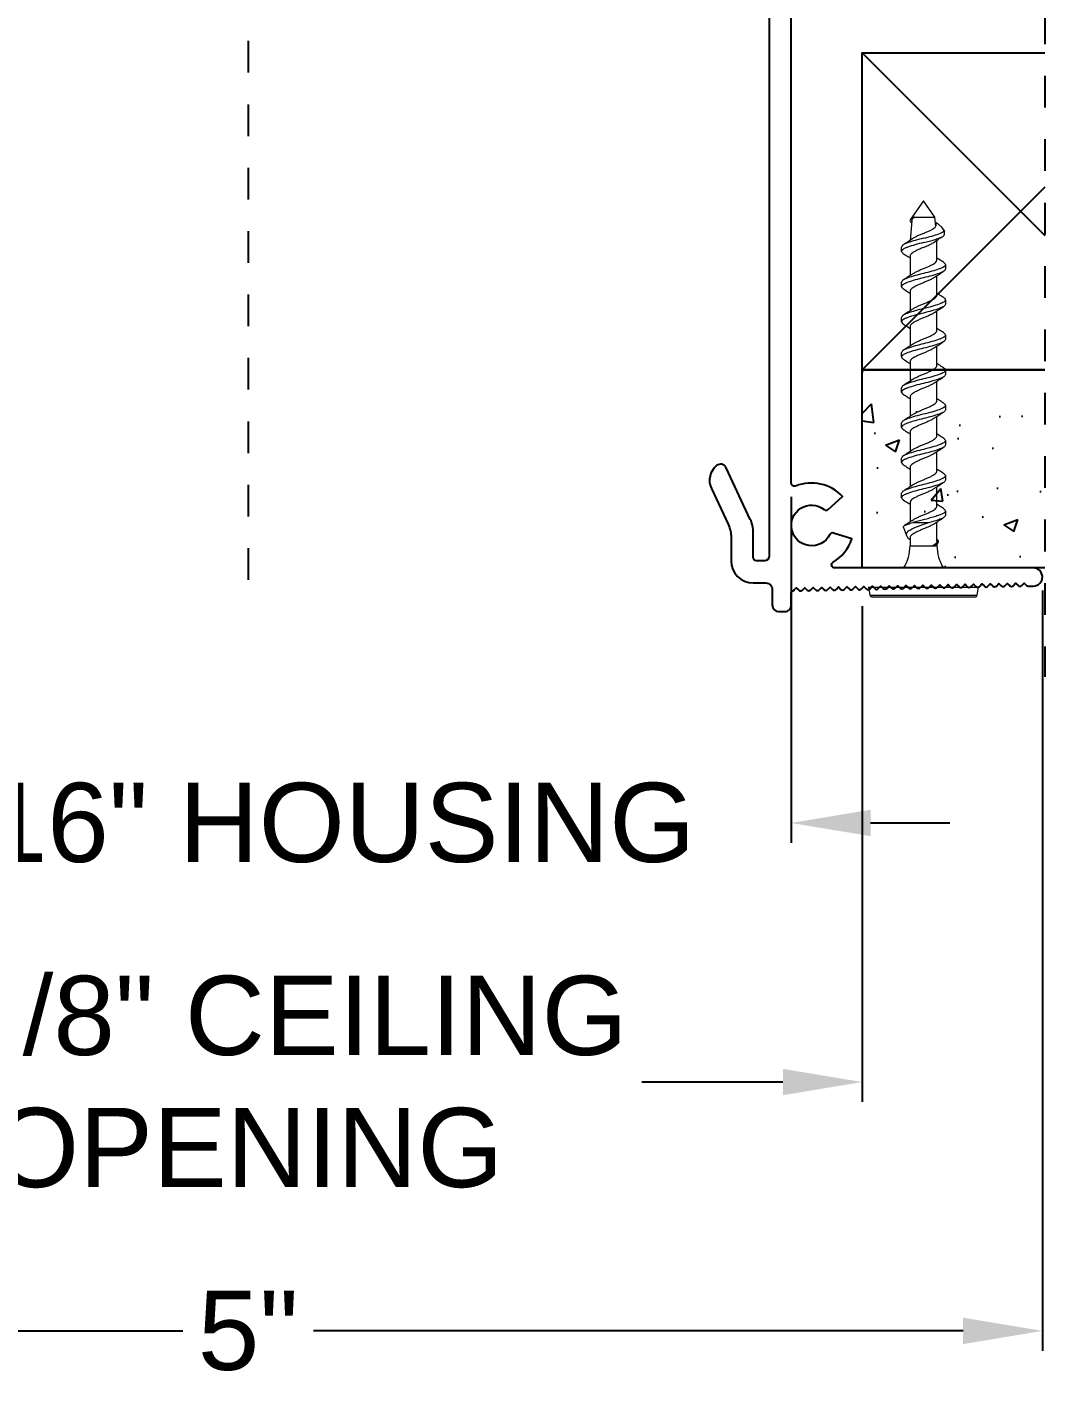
# Model space of a CAD drawing. Header units: inches. Extents: x -6.1 to 5.8, y -2.4 to 5.7.
# Drawn here: x -0.698 to 2.514, y -2.433 to 1.844 of the extents above; entities that cross this region are included whole.
import ezdxf

# ---------------------------------------------------------------- set-up
doc = ezdxf.new("R2010")
doc.units = ezdxf.units.IN
doc.header["$LTSCALE"] = 0.5
doc.header["$MEASUREMENT"] = 0
doc.linetypes.add('PHANTOM', pattern=[0.5, 0.25, -0.05, 0.05, -0.05, 0.05, -0.05])
doc.linetypes.add('SLD-Solid', pattern=[0])
doc.layers.get('Defpoints').update_dxf_attribs({"linetype": 'CONTINUOUS'})
for name, color, linetype in [('Ceiling', 42, 'CONTINUOUS'), ('Hardware', 242, 'CONTINUOUS'), ('Housing', 150, 'CONTINUOUS')]:
    doc.layers.add(name, color=color, linetype=linetype)
doc.layers.add('Construction', color=60, linetype='PHANTOM', plot=False)
doc.layers.add('CUST DWG', color=60, linetype='CONTINUOUS', lineweight=20)
doc.styles.get("Standard").update_dxf_attribs({"font": 'arial.ttf'})
doc.dimstyles.new('LSAD_CustDims', dxfattribs={"dimtxt": 1, "dimasz": 1, "dimexe": 0.0625, "dimexo": 0.042969, "dimgap": 0.0625, "dimtad": 0, "dimtih": 1, "dimtoh": 1, "dimdec": 3, "dimzin": 0, "dimdsep": 46, "dimlunit": 4, "dimtxsty": 'Standard', "dimcen": 0.125, "dimclrd": 256, "dimclre": 256, "dimclrt": 256, "dimadec": 0, "dimazin": 0, "dimtfac": 1, "dimtdec": 3, "dimtix": 1, "dimtofl": 0, "dimtmove": 0, "dimatfit": 3, "dimfxl": 1, "dimfrac": 2, "dimtolj": 1, "dimtzin": 0, "dimarcsym": 0})

# ---------------------------------------------------------------- blocks, each defined once
blk = doc.blocks.new('*D3')
at = {"layer": 'CUST DWG', "lineweight": -2, "ltscale": 0.5, "transparency": 16777216}
for p, q in [((-1.7138, 0.3746), (-1.7138, -0.7296)), ((1.7137, 0.362), (1.7137, -0.7296)), ((-1.9638, -0.6671), (-2.2138, -0.6671)), ((1.9637, -0.6671), (2.2137, -0.6671))]:
    blk.add_line(p, q, dxfattribs=at)
at = {"layer": 'CUST DWG', "ltscale": 0.5, "transparency": 16777216}
for points in [[(-1.9638, -0.6254), (-1.9638, -0.7087), (-1.7138, -0.6671)], [(1.9637, -0.6254), (1.9637, -0.7087), (1.7137, -0.6671)]]:
    blk.add_solid(points, dxfattribs=at)
at = {"layer": 'Defpoints', "color": 0, "ltscale": 0.5, "transparency": 16777216}
for p in [(-1.7138, 0.4176), (1.7137, 0.4049), (-1.7138, -0.6671)]:
    blk.add_point(p, dxfattribs=at)
at = {"layer": 'CUST DWG', "ltscale": 0.5, "transparency": 16777216, "insert": (0, -0.6671), "char_height": 0.25, "attachment_point": 5}
blk.add_mtext('\\A1;3 7/16" HOUSING', dxfattribs=at)
blk = doc.blocks.new('*D0')
at = {"layer": 'CUST DWG', "lineweight": -2, "ltscale": 0.5, "transparency": 16777216}
for p, q in [((-2.506, 0.0662), (-2.506, -2.3319)), ((2.506, 0.0663), (2.506, -2.3319)), ((-2.256, -2.2694), (-0.2062, -2.2694)), ((2.256, -2.2694), (0.2061, -2.2694))]:
    blk.add_line(p, q, dxfattribs=at)
at = {"layer": 'CUST DWG', "ltscale": 0.5, "transparency": 16777216}
for points in [[(-2.256, -2.2278), (-2.256, -2.3111), (-2.506, -2.2694)], [(2.256, -2.2278), (2.256, -2.3111), (2.506, -2.2694)]]:
    blk.add_solid(points, dxfattribs=at)
at = {"layer": 'Defpoints', "color": 0, "ltscale": 0.5, "transparency": 16777216}
for p in [(-2.506, 0.1092), (2.506, 0.1093), (-2.506, -2.2694)]:
    blk.add_point(p, dxfattribs=at)
at = {"layer": 'CUST DWG', "ltscale": 0.5, "transparency": 16777216, "insert": (0, -2.2694), "char_height": 0.25, "attachment_point": 5}
blk.add_mtext('\\A1;5"', dxfattribs=at)
blk = doc.blocks.new('*D1')
at = {"layer": 'CUST DWG', "lineweight": -2, "ltscale": 0.5, "transparency": 16777216}
for p, q in [((-1.9375, 0.017), (-1.9375, -1.5468)), ((1.9375, 0.017), (1.9375, -1.5468)), ((-1.6875, -1.4843), (-1.2418, -1.4843)), ((1.6875, -1.4843), (1.2418, -1.4843))]:
    blk.add_line(p, q, dxfattribs=at)
at = {"layer": 'CUST DWG', "ltscale": 0.5, "transparency": 16777216}
for points in [[(-1.6875, -1.4427), (-1.6875, -1.526), (-1.9375, -1.4843)], [(1.6875, -1.4427), (1.6875, -1.526), (1.9375, -1.4843)]]:
    blk.add_solid(points, dxfattribs=at)
at = {"layer": 'Defpoints', "color": 0, "ltscale": 0.5, "transparency": 16777216}
for p in [(-1.9375, 0.06), (1.9375, 0.06), (-1.9375, -1.4843)]:
    blk.add_point(p, dxfattribs=at)
at = {"layer": 'CUST DWG', "ltscale": 0.5, "transparency": 16777216, "insert": (0, -1.4843), "char_height": 0.25, "width": 2.937113, "attachment_point": 5}
blk.add_mtext('\\A1;3 7/8" CEILING OPENING', dxfattribs=at)

msp = doc.modelspace()

# ---------------------------------------------------------------- hatches: boundary and pattern name
at = {"layer": 'Ceiling', "ltscale": 0.5, "transparency": 16777216}
h = msp.add_hatch(dxfattribs=at)
h.set_pattern_fill('AR-CONC', color=256, scale=0.0625)
h.set_pattern_definition([(50, (0, 0.07744), (0.448288, -0.03922), [0.046875, -0.515625]), (355, (0, 0.07744), (-0.08672, 0.47012), [0.0375, -0.4125]), (100.451, (0.03736, 0.07417), (0.36157, 0.4309), [0.039838, -0.438214]), (46.184, (0, 0.20244), (0.667026, -0.10345), [0.07031, -0.77344]), (96.636, (0.0556, 0.1938), (0.58416, 0.60882), [0.05976, -0.65732]), (351.184, (0, 0.20244), (0.58416, 0.60882), [0.05625, -0.61875]), (21, (0.0625, 0.1712), (0.373067, -0.251637), [0.046875, -0.515625]), (326, (0.0625, 0.1712), (0.15207, 0.45322), [0.0375, -0.4125]), (71.451, (0.0936, 0.15022), (0.52514, 0.20158), [0.039838, -0.438214]), (37.5, (0, 0.07744), (0.0076, 0.2080587), [0, -0.4075, 0, -0.41875, 0, -0.414062]), (7.5, (0, 0.07744), (0.164418, 0.246507), [0, -0.23875, 0, -0.398125, 0, -0.157812]), (327.5, (-0.13937, 0.07744), (0.333639, -0.014097), [0, -0.15625, 0, -0.4875, 0, -0.646875]), (317.5, (-0.20187, 0.07744), (0.364491, 0.062566), [0, -0.203125, 0, -0.32375, 0, -0.459375])])
h.paths.add_polyline_path([(-1.9375, 0.13744), (-1.9375, 0.76246), (-3.89361, 0.76246), (-3.82337, 0.55584), (-3.86443, 0.46888), (-3.8283, 0.43442), (-3.87647, 0.33265), (-3.84472, 0.20963), (-3.89361, 0.13744)])
h.paths.add_polyline_path([(1.9375, 0.76246), (2.51396, 0.76246), (2.51396, 0.13744), (1.9375, 0.13744)])

# ---------------------------------------------------------------- linework, layer by layer
for p, q in [((1.9375, 1.76246), (2.51396, 1.186)), ((2.51396, 1.33892), (1.9375, 0.76246))]:
    msp.add_line(p, q, dxfattribs=at)
msp.add_lwpolyline([(2.51396, 0.76246), (1.9375, 0.76246), (1.9375, 1.76246), (2.51396, 1.76246)], dxfattribs=at)
at = {"layer": 'Ceiling', "transparency": 16777216}
msp.add_lwpolyline([(2.51396, 0.13744), (1.9375, 0.13744), (1.9375, 0.76246), (2.51396, 0.76246)], dxfattribs=at)
at = {"layer": 'Construction', "ltscale": 0.5, "transparency": 16777216}
for p, q in [((2.51396, 5.68984), (2.51396, -0.20646)), ((0, 4), (0, 0))]:
    msp.add_line(p, q, dxfattribs=at)
at = {"layer": 'Hardware', "linetype": 'SLD-Solid', "lineweight": 15, "transparency": 16777216}
for p, q in [((2.13098, 1.2957), (2.089, 1.23575)), ((2.16705, 1.24418), (2.13098, 1.2957)), ((2.10215, 1.24418), (2.16705, 1.24418)), ((2.16956, 1.21546), (2.16705, 1.24418)), ((2.09391, 1.23278), (2.08848, 1.1707)), ((2.09214, 1.22738), (2.09336, 1.22649)), ((2.17395, 1.22398), (2.16849, 1.22774)), ((2.19746, 1.20075), (2.19187, 1.20873)), ((2.19757, 1.19108), (2.19757, 1.20058)), ((2.17348, 1.1707), (2.1734, 1.17154)), ((2.17348, 1.10968), (2.17348, 1.1707)), ((2.06198, 1.13601), (2.06198, 1.14989)), ((2.08848, 1.12071), (2.08848, 1.0597)), ((2.19998, 1.09439), (2.19998, 1.08051)), ((2.06198, 1.02501), (2.06198, 1.03889)), ((2.17348, 0.99868), (2.17348, 1.05971)), ((2.08848, 1.00971), (2.08848, 0.94871)), ((2.17348, 0.88768), (2.17348, 0.9487)), ((2.19998, 0.98339), (2.19998, 0.96951)), ((2.06198, 0.91401), (2.06198, 0.92789)), ((2.08848, 0.89871), (2.08848, 0.83769)), ((2.19998, 0.87239), (2.19998, 0.85851)), ((2.06198, 0.80301), (2.06198, 0.81689)), ((2.17348, 0.77668), (2.17348, 0.83771)), ((2.08848, 0.78771), (2.08848, 0.7267)), ((2.19998, 0.76139), (2.19998, 0.74751)), ((2.06198, 0.69201), (2.06198, 0.70589)), ((2.17348, 0.66568), (2.17348, 0.7267)), ((2.08848, 0.67671), (2.08848, 0.61571)), ((2.19998, 0.65039), (2.19998, 0.63651)), ((2.17348, 0.55468), (2.17348, 0.6157)), ((2.06198, 0.58101), (2.06198, 0.59489)), ((2.08848, 0.56571), (2.08848, 0.50469)), ((2.19998, 0.53939), (2.19998, 0.52551)), ((2.06198, 0.47001), (2.06198, 0.48389)), ((2.17348, 0.44368), (2.17348, 0.5047)), ((2.08848, 0.45471), (2.08848, 0.3937)), ((2.19998, 0.42839), (2.19998, 0.41451)), ((2.17348, 0.33269), (2.17348, 0.3937)), ((2.06198, 0.35901), (2.06198, 0.37289)), ((2.08848, 0.34371), (2.08848, 0.28271)), ((2.19998, 0.31739), (2.19998, 0.30351)), ((2.06761, 0.26503), (2.07696, 0.23935)), ((2.09686, 0.2805), (2.14988, 0.2805)), ((2.17348, 0.22168), (2.17348, 0.2827)), ((2.08848, 0.23271), (2.08848, 0.2077)), ((2.17348, 0.2077), (2.17767, 0.2192)), ((2.08848, 0.2077), (2.16056, 0.2077)), ((2.16056, 0.2077), (2.17348, 0.2077)), ((1.95748, 0.0767), (1.96192, 0.05148)), ((1.95748, 0.0767), (2.30448, 0.0767)), ((1.96192, 0.05148), (2.30003, 0.05148)), ((2.29314, 0.0457), (1.96882, 0.0457)), ((2.30003, 0.05148), (2.30448, 0.0767))]:
    msp.add_line(p, q, dxfattribs=at)
for centre, radius, start, end in [((1.95748, 0.2077), 0.131, 327.56804, 0), ((2.30448, 0.2077), 0.131, 180, 212.43196), ((1.96882, 0.0527), 0.007, 190, 270), ((2.29314, 0.0527), 0.007, 270, 350)]:
    msp.add_arc(centre, radius, start, end, dxfattribs=at)
for points, knots in [([(2.10215, 1.24418), (2.10176, 1.244), (2.09826, 1.24241), (2.09253, 1.23938), (2.08798, 1.2352), (2.08741, 1.23124), (2.0907, 1.22874), (2.09227, 1.22755)], [0, 0, 0, 0, 0.0287427, 0.2558922, 0.5015321, 0.7614039, 1, 1, 1, 1]), ([(2.09391, 1.23278), (2.09414, 1.23391), (2.09458, 1.23613), (2.09691, 1.2395), (2.09959, 1.24216), (2.10159, 1.24374), (2.10215, 1.24418)], [0, 0, 0, 0, 0.2995295, 0.5874453, 0.8838199, 1, 1, 1, 1]), ([(2.13098, 1.19293), (2.13466, 1.19448), (2.14199, 1.19754), (2.15203, 1.20217), (2.16052, 1.20679), (2.16674, 1.21142), (2.17052, 1.21604), (2.17138, 1.22067), (2.17057, 1.22398), (2.16886, 1.22576), (2.16864, 1.22598)], [0, 0, 0, 0, 0.1436764, 0.2860068, 0.4271567, 0.5671493, 0.7060816, 0.8438303, 0.9803475, 1, 1, 1, 1]), ([(2.13098, 1.17764), (2.1491, 1.18227), (2.16665, 1.18689), (2.18645, 1.19435), (2.19191, 1.1972), (2.19491, 1.20004)], [0, 0, 0, 0, 0.0625, 0.0625, 0.10092065, 0.10092065, 0.10092065, 0.10092065]), ([(2.19491, 1.20004), (2.19478, 1.20158), (2.1945, 1.20469), (2.19154, 1.20957), (2.18667, 1.21465), (2.18072, 1.21939), (2.17587, 1.22261), (2.1739, 1.22392)], [0, 0, 0, 0, 0.21039072, 0.42691671, 0.63615738, 0.85274654, 1, 1, 1, 1]), ([(2.19732, 1.20058), (2.19738, 1.20053), (2.19764, 1.20033), (2.19609, 1.20016), (2.19491, 1.20004)], [0, 0, 0, 0, 0.2410353, 1, 1, 1, 1]), ([(2.13098, 1.17764), (2.12235, 1.17563), (2.11327, 1.1733), (2.09624, 1.16841), (2.08836, 1.16586), (2.07877, 1.16234), (2.07594, 1.16122), (2.07109, 1.15911), (2.06905, 1.15813), (2.0639, 1.15484), (2.06198, 1.15236), (2.06198, 1.14989)], [0, 0, 0, 0, 0.25, 0.25, 0.5, 0.5, 0.625, 0.625, 0.75, 0.75, 1, 1, 1, 1]), ([(2.13098, 1.16376), (2.12235, 1.16176), (2.11327, 1.15942), (2.09624, 1.15453), (2.08836, 1.15199), (2.07877, 1.14847), (2.07594, 1.14734), (2.07109, 1.14524), (2.06905, 1.14426), (2.0639, 1.14096), (2.06198, 1.13849), (2.06198, 1.13601)], [0, 0, 0, 0, 0.25, 0.25, 0.5, 0.5, 0.625, 0.625, 0.75, 0.75, 1, 1, 1, 1]), ([(2.09656, 1.17614), (2.09198, 1.173), (2.08271, 1.16665), (2.07296, 1.16055), (2.06802, 1.15745)], [0, 0, 0, 0, 0.4934361, 1, 1, 1, 1]), ([(2.13098, 1.19293), (2.12732, 1.1915), (2.11984, 1.18855), (2.10953, 1.18369), (2.10147, 1.17939), (2.09791, 1.17696), (2.09657, 1.17605)], [0, 0, 0, 0, 0.26861264, 0.54964399, 0.83067529, 1, 1, 1, 1]), ([(2.13098, 1.16376), (2.13697, 1.1653), (2.14892, 1.16838), (2.16542, 1.173), (2.17949, 1.17762), (2.18986, 1.18225), (2.1964, 1.18673), (2.19706, 1.18968), (2.19737, 1.19109)], [0, 0, 0, 0, 0.1717477, 0.3423249, 0.5119162, 0.6805962, 0.8484462, 1, 1, 1, 1]), ([(2.13098, 1.14846), (2.13585, 1.1506), (2.14329, 1.15387), (2.1525, 1.15827), (2.15879, 1.16165), (2.16291, 1.16408), (2.1645, 1.16536), (2.16468, 1.16552)], [0, 0, 0, 0, 0.3737531, 0.5717476, 0.7755014, 0.9731863, 1, 1, 1, 1]), ([(2.16473, 1.16546), (2.16877, 1.16833), (2.17745, 1.17453), (2.18666, 1.18045), (2.19159, 1.18363)], [0, 0, 0, 0, 0.4648182, 1, 1, 1, 1]), ([(2.06198, 1.13601), (2.06227, 1.13435), (2.06271, 1.13187), (2.06662, 1.12963), (2.06792, 1.12889)], [0, 0, 0, 0, 0.6688086, 1, 1, 1, 1]), ([(2.0673, 1.12888), (2.0722, 1.12581), (2.07939, 1.12131), (2.08628, 1.11666), (2.08848, 1.11518)], [0, 0, 0, 0, 0.6812309, 1, 1, 1, 1]), ([(2.13098, 1.14846), (2.12566, 1.14646), (2.12007, 1.14412), (2.10958, 1.13923), (2.10473, 1.13669), (2.09882, 1.13317), (2.09708, 1.13204), (2.09409, 1.12994), (2.09283, 1.12896), (2.08966, 1.12566), (2.08848, 1.12319), (2.08848, 1.12071)], [0, 0, 0, 0, 0.25, 0.25, 0.5, 0.5, 0.625, 0.625, 0.75, 0.75, 1, 1, 1, 1]), ([(2.19434, 1.10171), (2.18934, 1.10482), (2.18226, 1.10924), (2.17548, 1.11384), (2.17348, 1.1152)], [0, 0, 0, 0, 0.7044389, 1, 1, 1, 1]), ([(2.19998, 1.09439), (2.19998, 1.09191), (2.19805, 1.08944), (2.1929, 1.08614), (2.19087, 1.08516), (2.18602, 1.08306), (2.18319, 1.08193), (2.1736, 1.07841), (2.16571, 1.07586), (2.14869, 1.07097), (2.1396, 1.06864), (2.12235, 1.06463), (2.11327, 1.0623), (2.09624, 1.05741), (2.08836, 1.05486), (2.07877, 1.05134), (2.07594, 1.05022), (2.07109, 1.04811), (2.06905, 1.04713), (2.0639, 1.04384), (2.06198, 1.04136), (2.06198, 1.03889)], [0, 0, 0, 0, 0.125, 0.125, 0.1875, 0.1875, 0.25, 0.25, 0.375, 0.375, 0.5, 0.5, 0.625, 0.625, 0.75, 0.75, 0.8125, 0.8125, 0.875, 0.875, 1, 1, 1, 1]), ([(2.19998, 1.08051), (2.19998, 1.07803), (2.19805, 1.07556), (2.1929, 1.07227), (2.19087, 1.07129), (2.18602, 1.06918), (2.18319, 1.06805), (2.1736, 1.06453), (2.16571, 1.06199), (2.14869, 1.0571), (2.1396, 1.05476), (2.12235, 1.05076), (2.11327, 1.04842), (2.09624, 1.04353), (2.08836, 1.04099), (2.07877, 1.03747), (2.07594, 1.03634), (2.07109, 1.03424), (2.06905, 1.03326), (2.0639, 1.02996), (2.06198, 1.02749), (2.06198, 1.02501)], [0, 0, 0, 0, 0.125, 0.125, 0.1875, 0.1875, 0.25, 0.25, 0.375, 0.375, 0.5, 0.5, 0.625, 0.625, 0.75, 0.75, 0.8125, 0.8125, 0.875, 0.875, 1, 1, 1, 1]), ([(2.09634, 1.06487), (2.09775, 1.06584), (2.10134, 1.06832), (2.10954, 1.07269), (2.11984, 1.07755), (2.13098, 1.08194), (2.1421, 1.08631), (2.15248, 1.09119), (2.16138, 1.09606), (2.16816, 1.10043), (2.17263, 1.10481), (2.17319, 1.10804), (2.17348, 1.10968)], [0, 0, 0, 0, 0.0678439, 0.1734917, 0.2791395, 0.3801188, 0.481098, 0.5867459, 0.6923937, 0.7933729, 0.8943522, 1, 1, 1, 1]), ([(2.16561, 1.05441), (2.17016, 1.05752), (2.17938, 1.06382), (2.18907, 1.06989), (2.19398, 1.07297)], [0, 0, 0, 0, 0.49366497, 1, 1, 1, 1]), ([(2.19372, 1.10171), (2.19514, 1.1009), (2.1992, 1.09859), (2.19967, 1.09604), (2.19998, 1.09439)], [0, 0, 0, 0, 0.3505103, 1, 1, 1, 1]), ([(2.09629, 1.06495), (2.09167, 1.0618), (2.08228, 1.05541), (2.07249, 1.04927), (2.06752, 1.04615)], [0, 0, 0, 0, 0.4925935, 1, 1, 1, 1]), ([(2.16555, 1.05448), (2.16416, 1.05353), (2.16059, 1.05106), (2.15242, 1.04671), (2.14212, 1.04184), (2.13097, 1.03746), (2.11985, 1.03308), (2.10948, 1.02821), (2.10057, 1.02334), (2.09379, 1.01896), (2.08933, 1.01458), (2.08876, 1.01136), (2.08848, 1.00971)], [0, 0, 0, 0, 0.0669122, 0.1726656, 0.278419, 0.3794992, 0.4805794, 0.5863328, 0.6920862, 0.7931664, 0.8942466, 1, 1, 1, 1]), ([(2.06198, 1.02501), (2.06225, 1.02335), (2.06264, 1.02096), (2.06637, 1.0188), (2.06751, 1.01815)], [0, 0, 0, 0, 0.6954855, 1, 1, 1, 1]), ([(2.0669, 1.01815), (2.07188, 1.01502), (2.07918, 1.01044), (2.08623, 1.00569), (2.08848, 1.00418)], [0, 0, 0, 0, 0.6820573, 1, 1, 1, 1]), ([(2.09563, 0.9534), (2.09726, 0.95453), (2.10106, 0.95715), (2.10953, 0.96169), (2.11984, 0.96655), (2.13098, 0.97094), (2.1421, 0.97531), (2.15248, 0.98018), (2.16138, 0.98506), (2.16816, 0.98943), (2.17263, 0.99381), (2.17319, 0.99704), (2.17348, 0.99868)], [0, 0, 0, 0, 0.0777951, 0.1823151, 0.286835, 0.3867363, 0.4866376, 0.5911575, 0.6956775, 0.7955787, 0.89548, 1, 1, 1, 1]), ([(2.19491, 0.99034), (2.18991, 0.99348), (2.18265, 0.99802), (2.17565, 1.00275), (2.17348, 1.00422)], [0, 0, 0, 0, 0.6894272, 1, 1, 1, 1]), ([(2.19429, 0.99035), (2.19549, 0.98966), (2.19929, 0.98747), (2.1997, 0.98504), (2.19998, 0.98339)], [0, 0, 0, 0, 0.3147473, 1, 1, 1, 1]), ([(2.19998, 0.98339), (2.19998, 0.98091), (2.19805, 0.97844), (2.1929, 0.97514), (2.19087, 0.97416), (2.18602, 0.97206), (2.18319, 0.97093), (2.1736, 0.96741), (2.16571, 0.96486), (2.14869, 0.95997), (2.1396, 0.95764), (2.12235, 0.95363), (2.11327, 0.9513), (2.09624, 0.94641), (2.08836, 0.94386), (2.07877, 0.94034), (2.07594, 0.93922), (2.07109, 0.93711), (2.06905, 0.93613), (2.0639, 0.93284), (2.06198, 0.93036), (2.06198, 0.92789)], [0, 0, 0, 0, 0.125, 0.125, 0.1875, 0.1875, 0.25, 0.25, 0.375, 0.375, 0.5, 0.5, 0.625, 0.625, 0.75, 0.75, 0.8125, 0.8125, 0.875, 0.875, 1, 1, 1, 1]), ([(2.19998, 0.96951), (2.19998, 0.96703), (2.19805, 0.96456), (2.1929, 0.96127), (2.19087, 0.96029), (2.18602, 0.95818), (2.18319, 0.95705), (2.1736, 0.95353), (2.16571, 0.95099), (2.14869, 0.9461), (2.1396, 0.94376), (2.12235, 0.93976), (2.11327, 0.93742), (2.09624, 0.93253), (2.08836, 0.92999), (2.07877, 0.92647), (2.07594, 0.92534), (2.07109, 0.92324), (2.06905, 0.92226), (2.0639, 0.91896), (2.06198, 0.91649), (2.06198, 0.91401)], [0, 0, 0, 0, 0.125, 0.125, 0.1875, 0.1875, 0.25, 0.25, 0.375, 0.375, 0.5, 0.5, 0.625, 0.625, 0.75, 0.75, 0.8125, 0.8125, 0.875, 0.875, 1, 1, 1, 1]), ([(2.09563, 0.95349), (2.09109, 0.95042), (2.08191, 0.9442), (2.07231, 0.93816), (2.06744, 0.9351)], [0, 0, 0, 0, 0.4936136, 1, 1, 1, 1]), ([(2.16557, 0.9435), (2.16418, 0.94254), (2.1606, 0.94007), (2.15242, 0.93571), (2.14212, 0.93084), (2.13097, 0.92646), (2.11985, 0.92208), (2.10948, 0.91721), (2.10057, 0.91234), (2.09379, 0.90796), (2.08933, 0.90358), (2.08876, 0.90036), (2.08848, 0.89871)], [0, 0, 0, 0, 0.0672693, 0.1729822, 0.2786952, 0.3797367, 0.4807782, 0.5864912, 0.692204, 0.7932456, 0.8942871, 1, 1, 1, 1]), ([(2.16564, 0.94342), (2.1702, 0.94654), (2.17944, 0.95285), (2.18914, 0.95893), (2.19405, 0.96201)], [0, 0, 0, 0, 0.4935183, 1, 1, 1, 1]), ([(2.06198, 0.91401), (2.06227, 0.91235), (2.06271, 0.90987), (2.06662, 0.90763), (2.06791, 0.90689)], [0, 0, 0, 0, 0.669169, 1, 1, 1, 1]), ([(2.0673, 0.90689), (2.07217, 0.90383), (2.07937, 0.89932), (2.08626, 0.89468), (2.08848, 0.89318)], [0, 0, 0, 0, 0.6780373, 1, 1, 1, 1]), ([(2.19998, 0.87239), (2.19998, 0.86991), (2.19805, 0.86744), (2.1929, 0.86414), (2.19087, 0.86316), (2.18602, 0.86106), (2.18319, 0.85993), (2.1736, 0.85641), (2.16571, 0.85386), (2.14869, 0.84897), (2.1396, 0.84664), (2.12235, 0.84263), (2.11327, 0.8403), (2.09624, 0.83541), (2.08836, 0.83286), (2.07877, 0.82934), (2.07594, 0.82822), (2.07109, 0.82611), (2.06905, 0.82513), (2.0639, 0.82184), (2.06198, 0.81936), (2.06198, 0.81689)], [0, 0, 0, 0, 0.125, 0.125, 0.1875, 0.1875, 0.25, 0.25, 0.375, 0.375, 0.5, 0.5, 0.625, 0.625, 0.75, 0.75, 0.8125, 0.8125, 0.875, 0.875, 1, 1, 1, 1]), ([(2.19998, 0.85851), (2.19998, 0.85603), (2.19805, 0.85356), (2.1929, 0.85027), (2.19087, 0.84929), (2.18602, 0.84718), (2.18319, 0.84605), (2.1736, 0.84253), (2.16571, 0.83999), (2.14869, 0.8351), (2.1396, 0.83276), (2.12235, 0.82876), (2.11327, 0.82642), (2.09624, 0.82153), (2.08836, 0.81899), (2.07877, 0.81547), (2.07594, 0.81434), (2.07109, 0.81224), (2.06905, 0.81126), (2.0639, 0.80796), (2.06198, 0.80549), (2.06198, 0.80301)], [0, 0, 0, 0, 0.125, 0.125, 0.1875, 0.1875, 0.25, 0.25, 0.375, 0.375, 0.5, 0.5, 0.625, 0.625, 0.75, 0.75, 0.8125, 0.8125, 0.875, 0.875, 1, 1, 1, 1]), ([(2.09631, 0.84285), (2.09773, 0.84383), (2.10133, 0.84631), (2.10953, 0.85069), (2.11984, 0.85555), (2.13098, 0.85994), (2.1421, 0.86431), (2.15248, 0.86919), (2.16138, 0.87406), (2.16816, 0.87843), (2.17263, 0.88281), (2.17319, 0.88604), (2.17348, 0.88768)], [0, 0, 0, 0, 0.0682835, 0.1738815, 0.2794794, 0.3804112, 0.4813428, 0.5869408, 0.6925387, 0.7934704, 0.894402, 1, 1, 1, 1]), ([(2.19408, 0.87987), (2.18922, 0.88291), (2.18221, 0.88729), (2.17553, 0.89181), (2.17348, 0.8932)], [0, 0, 0, 0, 0.6929782, 1, 1, 1, 1]), ([(2.19349, 0.87986), (2.195, 0.879), (2.19916, 0.87665), (2.19966, 0.87404), (2.19998, 0.87239)], [0, 0, 0, 0, 0.3639073, 1, 1, 1, 1]), ([(2.09625, 0.84292), (2.09173, 0.83984), (2.08257, 0.83358), (2.07294, 0.82754), (2.06807, 0.82448)], [0, 0, 0, 0, 0.4940309, 1, 1, 1, 1]), ([(2.16558, 0.8325), (2.16418, 0.83154), (2.1606, 0.82907), (2.15242, 0.82471), (2.14212, 0.81984), (2.13097, 0.81546), (2.11985, 0.81108), (2.10948, 0.80621), (2.10057, 0.80134), (2.09379, 0.79696), (2.08933, 0.79258), (2.08876, 0.78936), (2.08848, 0.78771)], [0, 0, 0, 0, 0.06738247, 0.17308253, 0.27878273, 0.37981193, 0.48084114, 0.58654134, 0.6922414, 0.7932706, 0.89429992, 1, 1, 1, 1]), ([(2.16565, 0.83243), (2.17019, 0.83553), (2.17938, 0.84181), (2.18905, 0.84788), (2.19395, 0.85095)], [0, 0, 0, 0, 0.4937885, 1, 1, 1, 1]), ([(2.06198, 0.80301), (2.06225, 0.80135), (2.06265, 0.79895), (2.06641, 0.79678), (2.06757, 0.79611)], [0, 0, 0, 0, 0.69184453, 1, 1, 1, 1]), ([(2.06695, 0.79612), (2.07191, 0.793), (2.0792, 0.78843), (2.08624, 0.78369), (2.08848, 0.78218)], [0, 0, 0, 0, 0.6812606, 1, 1, 1, 1]), ([(2.09635, 0.73188), (2.09776, 0.73285), (2.10135, 0.73532), (2.10954, 0.73969), (2.11984, 0.74455), (2.13098, 0.74894), (2.1421, 0.75331), (2.15248, 0.75819), (2.16138, 0.76306), (2.16816, 0.76743), (2.17263, 0.77181), (2.17319, 0.77504), (2.17348, 0.77668)], [0, 0, 0, 0, 0.0676772, 0.1733438, 0.2790106, 0.3800079, 0.4810052, 0.586672, 0.6923386, 0.7933359, 0.8943333, 1, 1, 1, 1]), ([(2.19435, 0.7687), (2.18937, 0.77181), (2.18228, 0.77623), (2.17549, 0.78083), (2.17348, 0.7822)], [0, 0, 0, 0, 0.7034049, 1, 1, 1, 1]), ([(2.19998, 0.76139), (2.19998, 0.75891), (2.19805, 0.75644), (2.1929, 0.75314), (2.19087, 0.75216), (2.18602, 0.75006), (2.18319, 0.74893), (2.1736, 0.74541), (2.16571, 0.74286), (2.14869, 0.73797), (2.1396, 0.73564), (2.12235, 0.73163), (2.11327, 0.7293), (2.09624, 0.72441), (2.08836, 0.72186), (2.07877, 0.71834), (2.07594, 0.71722), (2.07109, 0.71511), (2.06905, 0.71413), (2.0639, 0.71084), (2.06198, 0.70836), (2.06198, 0.70589)], [0, 0, 0, 0, 0.125, 0.125, 0.1875, 0.1875, 0.25, 0.25, 0.375, 0.375, 0.5, 0.5, 0.625, 0.625, 0.75, 0.75, 0.8125, 0.8125, 0.875, 0.875, 1, 1, 1, 1]), ([(2.19998, 0.74751), (2.19998, 0.74503), (2.19805, 0.74256), (2.1929, 0.73927), (2.19087, 0.73829), (2.18602, 0.73618), (2.18319, 0.73505), (2.1736, 0.73153), (2.16571, 0.72899), (2.14869, 0.7241), (2.1396, 0.72176), (2.12235, 0.71776), (2.11327, 0.71542), (2.09624, 0.71053), (2.08836, 0.70799), (2.07877, 0.70447), (2.07594, 0.70334), (2.07109, 0.70124), (2.06905, 0.70026), (2.0639, 0.69696), (2.06198, 0.69449), (2.06198, 0.69201)], [0, 0, 0, 0, 0.125, 0.125, 0.1875, 0.1875, 0.25, 0.25, 0.375, 0.375, 0.5, 0.5, 0.625, 0.625, 0.75, 0.75, 0.8125, 0.8125, 0.875, 0.875, 1, 1, 1, 1]), ([(2.0963, 0.73196), (2.09168, 0.72881), (2.0823, 0.72242), (2.0725, 0.71627), (2.06753, 0.71316)], [0, 0, 0, 0, 0.4926026, 1, 1, 1, 1]), ([(2.16567, 0.72144), (2.17022, 0.72455), (2.17943, 0.73084), (2.18911, 0.73692), (2.19402, 0.73999)], [0, 0, 0, 0, 0.4936525, 1, 1, 1, 1]), ([(2.19374, 0.7687), (2.19515, 0.7679), (2.1992, 0.76559), (2.19967, 0.76304), (2.19998, 0.76139)], [0, 0, 0, 0, 0.3493856, 1, 1, 1, 1]), ([(2.06198, 0.69201), (2.06227, 0.69035), (2.06271, 0.68787), (2.06662, 0.68563), (2.06792, 0.68489)], [0, 0, 0, 0, 0.6688651, 1, 1, 1, 1]), ([(2.0673, 0.68488), (2.0722, 0.68182), (2.07939, 0.67731), (2.08628, 0.67267), (2.08848, 0.67118)], [0, 0, 0, 0, 0.6809051, 1, 1, 1, 1]), ([(2.1656, 0.72152), (2.1642, 0.72055), (2.16061, 0.71808), (2.15242, 0.71371), (2.14212, 0.70884), (2.13097, 0.70446), (2.11985, 0.70008), (2.10948, 0.69521), (2.10057, 0.69034), (2.09379, 0.68596), (2.08933, 0.68158), (2.08876, 0.67836), (2.08848, 0.67671)], [0, 0, 0, 0, 0.0677076, 0.1733708, 0.279034, 0.3800281, 0.4810221, 0.5866853, 0.6923487, 0.7933427, 0.8943366, 1, 1, 1, 1]), ([(2.19998, 0.65039), (2.19998, 0.64791), (2.19805, 0.64544), (2.1929, 0.64214), (2.19087, 0.64116), (2.18602, 0.63906), (2.18319, 0.63793), (2.1736, 0.63441), (2.16571, 0.63186), (2.14869, 0.62697), (2.1396, 0.62464), (2.12235, 0.62063), (2.11327, 0.6183), (2.09624, 0.61341), (2.08836, 0.61086), (2.07877, 0.60734), (2.07594, 0.60622), (2.07109, 0.60411), (2.06905, 0.60313), (2.0639, 0.59984), (2.06198, 0.59736), (2.06198, 0.59489)], [0, 0, 0, 0, 0.125, 0.125, 0.1875, 0.1875, 0.25, 0.25, 0.375, 0.375, 0.5, 0.5, 0.625, 0.625, 0.75, 0.75, 0.8125, 0.8125, 0.875, 0.875, 1, 1, 1, 1]), ([(2.0957, 0.62044), (2.0973, 0.62155), (2.10108, 0.62417), (2.10953, 0.62869), (2.11984, 0.63355), (2.13098, 0.63794), (2.1421, 0.64231), (2.15248, 0.64719), (2.16138, 0.65206), (2.16816, 0.65644), (2.17263, 0.66081), (2.17319, 0.66404), (2.17348, 0.66568)], [0, 0, 0, 0, 0.0769531, 0.1815686, 0.2861839, 0.3861764, 0.4861689, 0.5907843, 0.6953996, 0.7953922, 0.8953846, 1, 1, 1, 1]), ([(2.19464, 0.65752), (2.18968, 0.66063), (2.1825, 0.66512), (2.17561, 0.66977), (2.17348, 0.67121)], [0, 0, 0, 0, 0.6913661, 1, 1, 1, 1]), ([(2.19402, 0.65752), (2.19532, 0.65678), (2.19924, 0.65453), (2.19968, 0.65204), (2.19998, 0.65039)], [0, 0, 0, 0, 0.3323162, 1, 1, 1, 1]), ([(2.19998, 0.63651), (2.19998, 0.63403), (2.19805, 0.63156), (2.1929, 0.62827), (2.19087, 0.62729), (2.18602, 0.62518), (2.18319, 0.62405), (2.1736, 0.62053), (2.16571, 0.61799), (2.14869, 0.6131), (2.1396, 0.61076), (2.12235, 0.60676), (2.11327, 0.60442), (2.09624, 0.59953), (2.08836, 0.59699), (2.07877, 0.59347), (2.07594, 0.59234), (2.07109, 0.59024), (2.06905, 0.58926), (2.0639, 0.58596), (2.06198, 0.58349), (2.06198, 0.58101)], [0, 0, 0, 0, 0.125, 0.125, 0.1875, 0.1875, 0.25, 0.25, 0.375, 0.375, 0.5, 0.5, 0.625, 0.625, 0.75, 0.75, 0.8125, 0.8125, 0.875, 0.875, 1, 1, 1, 1]), ([(2.09568, 0.62053), (2.09114, 0.61746), (2.08195, 0.61123), (2.07233, 0.60518), (2.06746, 0.60211)], [0, 0, 0, 0, 0.4935498, 1, 1, 1, 1]), ([(2.16562, 0.61053), (2.16421, 0.60956), (2.16062, 0.60708), (2.15242, 0.60271), (2.14212, 0.59784), (2.13097, 0.59346), (2.11985, 0.58908), (2.10948, 0.58421), (2.10057, 0.57934), (2.09379, 0.57496), (2.08933, 0.57058), (2.08876, 0.56736), (2.08848, 0.56571)], [0, 0, 0, 0, 0.0679707, 0.1736042, 0.2792376, 0.3802031, 0.4811687, 0.5868021, 0.6924355, 0.7934011, 0.8943666, 1, 1, 1, 1]), ([(2.16569, 0.61046), (2.17022, 0.61355), (2.17939, 0.61982), (2.18904, 0.62587), (2.19393, 0.62894)], [0, 0, 0, 0, 0.493896, 1, 1, 1, 1]), ([(2.06198, 0.58101), (2.06226, 0.57935), (2.06266, 0.57694), (2.06645, 0.57475), (2.06763, 0.57407)], [0, 0, 0, 0, 0.6876865, 1, 1, 1, 1]), ([(2.06701, 0.57408), (2.07198, 0.57096), (2.07925, 0.5664), (2.08627, 0.56167), (2.08848, 0.56018)], [0, 0, 0, 0, 0.6845318, 1, 1, 1, 1]), ([(2.1941, 0.54686), (2.18924, 0.5499), (2.18222, 0.55429), (2.17554, 0.55881), (2.17348, 0.5602)], [0, 0, 0, 0, 0.6922717, 1, 1, 1, 1]), ([(2.19998, 0.53939), (2.19998, 0.53691), (2.19805, 0.53444), (2.1929, 0.53114), (2.19087, 0.53016), (2.18602, 0.52806), (2.18319, 0.52693), (2.1736, 0.52341), (2.16571, 0.52086), (2.14869, 0.51597), (2.1396, 0.51364), (2.12235, 0.50963), (2.11327, 0.5073), (2.09624, 0.50241), (2.08836, 0.49986), (2.07877, 0.49634), (2.07594, 0.49522), (2.07109, 0.49311), (2.06905, 0.49213), (2.0639, 0.48884), (2.06198, 0.48636), (2.06198, 0.48389)], [0, 0, 0, 0, 0.125, 0.125, 0.1875, 0.1875, 0.25, 0.25, 0.375, 0.375, 0.5, 0.5, 0.625, 0.625, 0.75, 0.75, 0.8125, 0.8125, 0.875, 0.875, 1, 1, 1, 1]), ([(2.19998, 0.52551), (2.19998, 0.52303), (2.19805, 0.52056), (2.1929, 0.51727), (2.19087, 0.51629), (2.18602, 0.51418), (2.18319, 0.51305), (2.1736, 0.50953), (2.16571, 0.50699), (2.14869, 0.5021), (2.1396, 0.49976), (2.12235, 0.49576), (2.11327, 0.49342), (2.09624, 0.48853), (2.08836, 0.48599), (2.07877, 0.48247), (2.07594, 0.48134), (2.07109, 0.47924), (2.06905, 0.47826), (2.0639, 0.47496), (2.06198, 0.47249), (2.06198, 0.47001)], [0, 0, 0, 0, 0.125, 0.125, 0.1875, 0.1875, 0.25, 0.25, 0.375, 0.375, 0.5, 0.5, 0.625, 0.625, 0.75, 0.75, 0.8125, 0.8125, 0.875, 0.875, 1, 1, 1, 1]), ([(2.0963, 0.50985), (2.09772, 0.51082), (2.10133, 0.51331), (2.10953, 0.51769), (2.11984, 0.52255), (2.13098, 0.52694), (2.1421, 0.53131), (2.15248, 0.53619), (2.16138, 0.54106), (2.16816, 0.54543), (2.17263, 0.54981), (2.17319, 0.55304), (2.17348, 0.55468)], [0, 0, 0, 0, 0.0684111, 0.1739946, 0.2795781, 0.380496, 0.4814139, 0.5869974, 0.6925809, 0.7934986, 0.8944165, 1, 1, 1, 1]), ([(2.1657, 0.49947), (2.17024, 0.50257), (2.17944, 0.50884), (2.1891, 0.51491), (2.19399, 0.51797)], [0, 0, 0, 0, 0.493775, 1, 1, 1, 1]), ([(2.19351, 0.54685), (2.19501, 0.546), (2.19916, 0.54364), (2.19966, 0.54104), (2.19998, 0.53939)], [0, 0, 0, 0, 0.3631015, 1, 1, 1, 1]), ([(2.09624, 0.50992), (2.09171, 0.50683), (2.08254, 0.50057), (2.0729, 0.49452), (2.06802, 0.49146)], [0, 0, 0, 0, 0.4939285, 1, 1, 1, 1]), ([(2.16564, 0.49954), (2.16423, 0.49857), (2.16062, 0.49608), (2.15242, 0.49171), (2.14212, 0.48684), (2.13097, 0.48246), (2.11985, 0.47808), (2.10948, 0.47321), (2.10057, 0.46834), (2.09379, 0.46396), (2.08933, 0.45958), (2.08876, 0.45636), (2.08848, 0.45471)], [0, 0, 0, 0, 0.0682636, 0.1738638, 0.2794641, 0.3803979, 0.4813318, 0.586932, 0.6925323, 0.7934661, 0.8943998, 1, 1, 1, 1]), ([(2.06198, 0.47001), (2.06227, 0.46835), (2.06271, 0.46587), (2.06663, 0.46362), (2.06793, 0.46288)], [0, 0, 0, 0, 0.6680812, 1, 1, 1, 1]), ([(2.19998, 0.42839), (2.19998, 0.42591), (2.19805, 0.42344), (2.1929, 0.42014), (2.19087, 0.41916), (2.18602, 0.41706), (2.18319, 0.41593), (2.1736, 0.41241), (2.16571, 0.40986), (2.14869, 0.40497), (2.1396, 0.40264), (2.12235, 0.39863), (2.11327, 0.3963), (2.09624, 0.39141), (2.08836, 0.38886), (2.07877, 0.38534), (2.07594, 0.38422), (2.07109, 0.38211), (2.06905, 0.38113), (2.0639, 0.37784), (2.06198, 0.37536), (2.06198, 0.37289)], [0, 0, 0, 0, 0.125, 0.125, 0.1875, 0.1875, 0.25, 0.25, 0.375, 0.375, 0.5, 0.5, 0.625, 0.625, 0.75, 0.75, 0.8125, 0.8125, 0.875, 0.875, 1, 1, 1, 1]), ([(2.06731, 0.46288), (2.07223, 0.4598), (2.07941, 0.4553), (2.0863, 0.45065), (2.08848, 0.44918)], [0, 0, 0, 0, 0.6839218, 1, 1, 1, 1]), ([(2.09636, 0.39888), (2.09776, 0.39985), (2.10135, 0.40232), (2.10954, 0.40669), (2.11984, 0.41155), (2.13098, 0.41594), (2.1421, 0.42031), (2.15248, 0.42519), (2.16138, 0.43006), (2.16816, 0.43444), (2.17263, 0.43881), (2.17319, 0.44204), (2.17348, 0.44368)], [0, 0, 0, 0, 0.0676168, 0.1732903, 0.2789638, 0.3799678, 0.4809717, 0.5866453, 0.6923188, 0.7933227, 0.8943265, 1, 1, 1, 1]), ([(2.19435, 0.4357), (2.18936, 0.43882), (2.18227, 0.44324), (2.17548, 0.44784), (2.17348, 0.4492)], [0, 0, 0, 0, 0.7042609, 1, 1, 1, 1]), ([(2.19373, 0.43571), (2.19515, 0.4349), (2.1992, 0.43259), (2.19967, 0.43004), (2.19998, 0.42839)], [0, 0, 0, 0, 0.3497795, 1, 1, 1, 1]), ([(2.19998, 0.41451), (2.19998, 0.41203), (2.19805, 0.40956), (2.1929, 0.40627), (2.19087, 0.40529), (2.18602, 0.40318), (2.18319, 0.40205), (2.1736, 0.39853), (2.16571, 0.39599), (2.14869, 0.3911), (2.1396, 0.38876), (2.12235, 0.38476), (2.11327, 0.38242), (2.09624, 0.37753), (2.08836, 0.37499), (2.07877, 0.37147), (2.07594, 0.37034), (2.07109, 0.36824), (2.06905, 0.36726), (2.0639, 0.36396), (2.06198, 0.36149), (2.06198, 0.35901)], [0, 0, 0, 0, 0.125, 0.125, 0.1875, 0.1875, 0.25, 0.25, 0.375, 0.375, 0.5, 0.5, 0.625, 0.625, 0.75, 0.75, 0.8125, 0.8125, 0.875, 0.875, 1, 1, 1, 1]), ([(2.0963, 0.39896), (2.09168, 0.39581), (2.0823, 0.38942), (2.07251, 0.38328), (2.06754, 0.38016)], [0, 0, 0, 0, 0.4926116, 1, 1, 1, 1]), ([(2.16567, 0.38856), (2.16425, 0.38758), (2.16064, 0.38509), (2.15242, 0.38071), (2.14212, 0.37584), (2.13097, 0.37146), (2.11985, 0.36708), (2.10948, 0.36221), (2.10057, 0.35734), (2.09379, 0.35296), (2.08933, 0.34858), (2.08876, 0.34536), (2.08848, 0.34371)], [0, 0, 0, 0, 0.06866593, 0.17422055, 0.27977517, 0.38066547, 0.48155578, 0.5871104, 0.69266501, 0.79355531, 0.89444537, 1, 1, 1, 1]), ([(2.16573, 0.38849), (2.17026, 0.39158), (2.17941, 0.39783), (2.18905, 0.40387), (2.19392, 0.40693)], [0, 0, 0, 0, 0.4939849, 1, 1, 1, 1]), ([(2.06198, 0.35901), (2.06226, 0.35735), (2.06267, 0.35492), (2.06649, 0.35273), (2.06769, 0.35203)], [0, 0, 0, 0, 0.68319148, 1, 1, 1, 1]), ([(2.06707, 0.35203), (2.07206, 0.34891), (2.07931, 0.34437), (2.08629, 0.33965), (2.08848, 0.33818)], [0, 0, 0, 0, 0.6876732, 1, 1, 1, 1]), ([(2.09562, 0.2874), (2.09725, 0.28852), (2.10105, 0.29115), (2.10953, 0.29569), (2.11984, 0.30055), (2.13098, 0.30494), (2.1421, 0.30931), (2.15248, 0.31419), (2.16138, 0.31906), (2.16816, 0.32344), (2.17263, 0.32781), (2.17319, 0.33104), (2.17348, 0.33269)], [0, 0, 0, 0, 0.07797822, 0.18247738, 0.28697655, 0.38685804, 0.48673952, 0.5912387, 0.69573785, 0.79561933, 0.89550058, 1, 1, 1, 1]), ([(2.19998, 0.31739), (2.19998, 0.31574), (2.19914, 0.31409), (2.19597, 0.31097), (2.19364, 0.30949), (2.18792, 0.30683), (2.18434, 0.30536), (2.17587, 0.30224), (2.17098, 0.30059), (2.16036, 0.2973), (2.15463, 0.29565), (2.14296, 0.29252), (2.13702, 0.29104), (2.12555, 0.28837), (2.11963, 0.28691), (2.10795, 0.28379), (2.1022, 0.28215), (2.09686, 0.2805)], [0, 0, 0, 0, 0.125, 0.125, 0.25, 0.25, 0.375, 0.375, 0.5, 0.5, 0.625, 0.625, 0.75, 0.75, 0.875, 0.875, 1, 1, 1, 1]), ([(2.19998, 0.30351), (2.19998, 0.30148), (2.1987, 0.29945), (2.19514, 0.29663), (2.19369, 0.29573), (2.19036, 0.29404), (2.18847, 0.29322), (2.18195, 0.29053), (2.1765, 0.28856), (2.16405, 0.28451), (2.15706, 0.28245), (2.14988, 0.2805)], [0, 0, 0, 0, 0.25, 0.25, 0.375, 0.375, 0.5, 0.5, 0.75, 0.75, 1, 1, 1, 1]), ([(2.19489, 0.32436), (2.18989, 0.32749), (2.18264, 0.33203), (2.17565, 0.33675), (2.17348, 0.33821)], [0, 0, 0, 0, 0.6898793, 1, 1, 1, 1]), ([(2.19427, 0.32436), (2.19547, 0.32367), (2.19928, 0.32147), (2.1997, 0.31904), (2.19998, 0.31739)], [0, 0, 0, 0, 0.3162128, 1, 1, 1, 1]), ([(2.06781, 0.26511), (2.0676, 0.2656), (2.06701, 0.26695), (2.06812, 0.26913), (2.07095, 0.27155), (2.07571, 0.27373), (2.08172, 0.27599), (2.08879, 0.27827), (2.09415, 0.27976), (2.09686, 0.2805)], [0, 0, 0, 0, 0.0876451, 0.2425671, 0.4020432, 0.5557756, 0.7134842, 0.8552841, 1, 1, 1, 1]), ([(2.09562, 0.28749), (2.09108, 0.28441), (2.08306, 0.27897), (2.07469, 0.27369), (2.07104, 0.2714)], [0, 0, 0, 0, 0.5653595, 1, 1, 1, 1]), ([(2.14988, 0.2805), (2.14581, 0.27917), (2.13756, 0.27647), (2.12517, 0.27278), (2.11341, 0.26865), (2.10314, 0.26446), (2.0943, 0.26023), (2.08711, 0.25612), (2.08138, 0.25207), (2.07758, 0.24826), (2.07602, 0.24399), (2.07651, 0.23975), (2.07885, 0.23547), (2.08261, 0.23133), (2.08642, 0.22869), (2.0883, 0.2274)], [0, 0, 0, 0, 0.0845563, 0.171615, 0.2539346, 0.3391434, 0.414543, 0.4920393, 0.5689492, 0.6482575, 0.720872, 0.7959582, 0.8634609, 0.9328333, 1, 1, 1, 1]), ([(2.16569, 0.27757), (2.16426, 0.27659), (2.16064, 0.2741), (2.15242, 0.26971), (2.14212, 0.26484), (2.13097, 0.26046), (2.11985, 0.25608), (2.10948, 0.25121), (2.10057, 0.24634), (2.09379, 0.24196), (2.08933, 0.23758), (2.08876, 0.23436), (2.08848, 0.23271)], [0, 0, 0, 0, 0.0689337, 0.174458, 0.2799823, 0.3808436, 0.4817046, 0.5872291, 0.6927534, 0.7936144, 0.8944757, 1, 1, 1, 1]), ([(2.16575, 0.2775), (2.17028, 0.28059), (2.17945, 0.28685), (2.1891, 0.2929), (2.19398, 0.29597)], [0, 0, 0, 0, 0.493882, 1, 1, 1, 1]), ([(2.16056, 0.2077), (2.16249, 0.20855), (2.16642, 0.21029), (2.17247, 0.21329), (2.17654, 0.21666), (2.17815, 0.22005), (2.17796, 0.22265), (2.17646, 0.22507), (2.17435, 0.22649), (2.17333, 0.22718)], [0, 0, 0, 0, 0.1218832, 0.2477292, 0.485066, 0.6152006, 0.7490953, 0.8792947, 1, 1, 1, 1]), ([(2.17348, 0.22168), (2.17348, 0.21914), (2.17223, 0.21661), (2.16891, 0.21325), (2.1676, 0.21226), (2.16446, 0.21008), (2.16263, 0.20891), (2.16056, 0.2077)], [0, 0, 0, 0, 0.5, 0.5, 0.75, 0.75, 1, 1, 1, 1])]:
    msp.add_open_spline(points, degree=3, knots=knots, dxfattribs=at)
at = {"layer": 'Housing', "transparency": 16777216}
msp.add_lwpolyline([(1.64375, 2.71177), (1.64375, 0.175, -0.4142133), (1.62875, 0.16), (1.60375, 0.16, -0.4142137), (1.59375, 0.17), (1.59375, 0.24834, 0.1095177), (1.58438, 0.2906), (1.5085, 0.45333, 0.4903145), (1.47766, 0.46031, 0.3421297), (1.46144, 0.38862), (1.51438, 0.27508, -0.1095179), (1.52375, 0.23282), (1.52375, 0.16, 0.4142128), (1.59375, 0.09), (1.63375, 0.09, -0.4142137), (1.65375, 0.07), (1.65375, 0.02, 0.414213), (1.67375, 0), (1.69375, 0, 0.4142136), (1.71375, 0.02), (1.71375, 0.05831, -0.27802), (1.71695, 0.06362, 0.0802979), (1.7242, 0.06909), (1.72949, 0.07461), (1.73731, 0.06712, 0.414208), (1.74862, 0.06736), (1.75611, 0.07518), (1.76393, 0.06768, 0.4142081), (1.77524, 0.06792), (1.78274, 0.07574), (1.79055, 0.06825, 0.4142052), (1.80187, 0.06849), (1.80936, 0.07631), (1.81718, 0.06881, 0.4142162), (1.82849, 0.06905), (1.83598, 0.07687), (1.8438, 0.06938, 0.4142189), (1.85511, 0.06962), (1.8626, 0.07744), (1.87042, 0.06994, 0.4142191), (1.88173, 0.07018), (1.88922, 0.078), (1.89704, 0.07051, 0.4142162), (1.90835, 0.07075), (1.91584, 0.07856), (1.92366, 0.07107, 0.4142162), (1.93497, 0.07131), (1.94247, 0.07913), (1.95028, 0.07164, 0.4142189), (1.96159, 0.07188), (1.96909, 0.07969), (1.9769, 0.0722, 0.4142081), (1.98822, 0.07244), (1.99571, 0.08026), (2.00353, 0.07277, 0.4142052), (2.01484, 0.07301), (2.02233, 0.08082), (2.03015, 0.07333, 0.4142052), (2.04146, 0.07357), (2.04895, 0.08139), (2.05677, 0.0739, 0.414208), (2.06808, 0.07414), (2.07557, 0.08195), (2.08339, 0.07446, 0.4142081), (2.0947, 0.0747), (2.10219, 0.08252), (2.11001, 0.07503, 0.4142272), (2.12132, 0.07527), (2.12882, 0.08308), (2.13663, 0.07559, 0.4142272), (2.14794, 0.07583), (2.15544, 0.08365), (2.16325, 0.07616, 0.4142299), (2.17456, 0.0764), (2.18206, 0.08421), (2.18987, 0.07672, 0.41423), (2.20119, 0.07696), (2.20868, 0.08478), (2.2165, 0.07729, 0.4142272), (2.22781, 0.07752), (2.2353, 0.08534), (2.24312, 0.07785, 0.4142272), (2.25443, 0.07809), (2.26192, 0.08591), (2.26974, 0.07841, 0.4142272), (2.28105, 0.07865), (2.28854, 0.08647), (2.29636, 0.07898, 0.41423), (2.30767, 0.07922), (2.31517, 0.08704), (2.32298, 0.07954, 0.4142272), (2.33429, 0.07978), (2.34179, 0.0876), (2.3496, 0.08011, 0.4142501), (2.36092, 0.08035), (2.36841, 0.08817), (2.37623, 0.08067, 0.4142309), (2.38754, 0.08091), (2.39503, 0.08873), (2.40285, 0.08124, 0.414231), (2.41416, 0.08148), (2.42165, 0.0893), (2.42947, 0.0818, 0.4142281), (2.44078, 0.08204), (2.44827, 0.08986), (2.45609, 0.08237, 0.1989075), (2.46179, 0.08015), (2.4781, 0.08049, 0.9894793), (2.4775, 0.13744), (1.85097, 0.13744, -0.7634629), (1.84589, 0.15605, 0.1805306), (1.90483, 0.22891), (1.84696, 0.24771, 0.3704319), (1.83494, 0.24269, -2.8053305), (1.81735, 0.32172, 0.3650498), (1.83023, 0.32215), (1.8756, 0.363, 0.3101648), (1.7275, 0.39566, -0.5318664), (1.71375, 0.40493), (1.71375, 3.98, 0.4142221)], format="xyb", dxfattribs=at)

# ---------------------------------------------------------------- dimensions: what is measured, and where the dimension line sits
at = {"layer": 'CUST DWG', "ltscale": 0.5, "transparency": 16777216}
dim = msp.add_linear_dim(base=(-1.71375, -0.66707), p1=(1.71375, 0.40493), p2=(-1.71375, 0.41758), angle=180, text='<> HOUSING', dimstyle='LSAD_CustDims', override={"dimtxt": 0.25, "dimasz": 0.25, "dimdec": 4}, dxfattribs=at)
dim.commit()
dim.dimension.update_dxf_attribs({"geometry": '*D3', "text_midpoint": (0, -0.66707)})
dim = msp.add_linear_dim(base=(-2.50603, -2.26944), p1=(2.50598, 0.10927), p2=(-2.50603, 0.10921), angle=180, dimstyle='LSAD_CustDims', override={"dimtxt": 0.25, "dimasz": 0.25}, dxfattribs=at)
dim.commit()
dim.dimension.update_dxf_attribs({"geometry": '*D0', "text_midpoint": (-0.00003, -2.26944)})
dim = msp.add_linear_dim(base=(-1.9375, -1.48432), p1=(1.9375, 0.06), p2=(-1.9375, 0.06), angle=180, text='<> CEILING OPENING', dimstyle='LSAD_CustDims', override={"dimtxt": 0.25, "dimasz": 0.25}, dxfattribs=at)
dim.commit()
dim.dimension.update_dxf_attribs({"geometry": '*D1', "text_midpoint": (0, -1.48432), "dimtype": 128})

doc.saveas('drawing.dxf')
